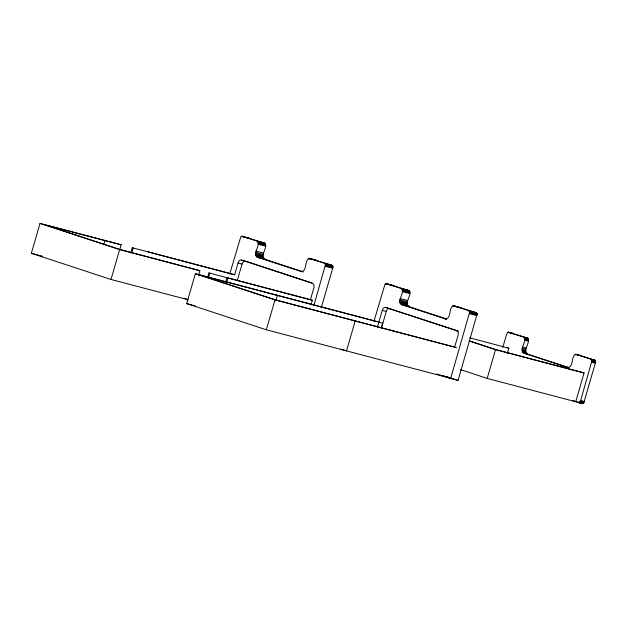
<?xml version="1.0" encoding="UTF-8"?>
<svg xmlns="http://www.w3.org/2000/svg" width="627" height="627" viewBox="0 0 627 627"><rect width="100%" height="100%" fill="white"/><g stroke="black" fill="none" stroke-linecap="round" stroke-linejoin="round"><path stroke-width="0.94" d="M302.355 271.914L257.83 257.407C251.145 253.943 261.584 245.22 257.148 241.144L242.461 236.324L240.776 236.849L229.733 273.999M303.303 271.859L265.276 259.366C258.59 255.902 269.03 247.179 264.594 243.104L242.069 236.238M313.806 305.741L325.484 264.68L324.371 263.238L309.691 258.41C303.805 259.163 307.935 272.463 300.498 271.42M321.251 307.7L332.71 268.254L332.851 266.224L331.816 265.197L309.299 258.324M446.565 319.3L402.04 304.793C395.355 301.328 405.794 292.597 401.351 288.53L386.671 283.702L384.986 284.235L373.943 321.385M446.581 318.939L409.486 306.752C402.8 303.288 413.24 294.557 408.796 290.489L386.279 283.616M453.893 305.796L476.026 312.583L477.131 314.025L458.086 380.44L450.641 378.481L469.686 312.066L468.581 310.616L453.893 305.796C448.007 306.548 452.138 319.848 444.7 318.806M568.846 367.814L524.368 353.315C517.675 349.85 528.114 341.127 523.678 337.06L507.901 332.263L506.632 334.222L502.83 347.319M568.807 367.681L528.005 354.271C521.319 350.806 531.751 342.083 527.315 338.016L508.599 332.145M460.351 369.585L487.171 378.402L579.05 402.628L580.649 400.567L592.013 360.588L590.9 359.146L576.221 354.318C570.335 355.07 574.465 368.37 567.027 367.336M572.725 400.488L582.318 403.6L583.862 402.597L595.65 362.022L595.423 360.784L594.537 360.102L575.829 354.231M188.343 299.824L110.995 279.462L31.35 253.292L40.034 223.4L120.219 244.506L121.183 244.828L119.851 249.405M103.878 244.326L104.96 240.619L103.996 240.306M110.995 279.462L119.679 249.57L40.034 223.4M130.698 253.222L132.289 247.751L234.639 274.759L238.056 263.011A3.895 2.524 -75.3 0 1 241.544 260.064L244.749 260.91M131.803 252.681L133.151 248.041L132.289 247.751M443.352 375.832L451.691 378.575L266.318 329.778L186.681 303.609L195.365 273.709L376.976 321.526M198.5 275.347L199.856 270.676L120.047 249.538L44.251 224.638L121.183 244.828M207.6 277.581L208.948 272.941L310.436 299.659L312.356 300.294L311.274 304.032M208.485 277.785L209.81 273.231L208.948 272.941M225.555 282.275L226.88 277.722L312.356 300.294M226.582 282.738L227.938 278.067M237.249 280.63L242.061 264.061A3.895 2.524 -75.3 0 1 244.891 261.044M266.318 329.778L275.01 299.878L195.365 273.709M275.856 301.023L277.471 295.45L275.551 294.823M310.436 299.659L313.845 287.911A3.895 2.524 -75.3 0 0 312.528 283.388L241.544 260.064M377.446 326.957L382.258 310.396A3.895 2.524 -75.3 0 1 385.746 307.442L457.984 330.915M381.31 327.78L382.658 323.14L199.582 274.947L275.378 299.855L454.693 347.06M381.459 328.015L386.271 311.447A3.895 2.524 -75.3 0 1 389.759 308.5M454.583 347.264L458.055 335.296A3.895 2.524 -75.3 0 0 456.738 330.774L385.746 307.442M487.171 378.402L495.534 349.631L469.639 341.119M507.235 353.738L508.834 348.212L507.314 347.711M575.719 401.711L584.074 372.94L495.824 349.607L469.106 340.822M248.504 238.511L249.907 238.284M315.734 260.605L317.137 260.37M512.627 333.188L507.901 332.263M460.586 307.677L461.339 307.755M394.117 285.661L386.843 283.874M579.857 355.282L575.461 354.247M241.701 236.246L249.146 238.205M241.371 236.348L247.884 238.064M257.148 241.144L264.594 243.104M257.517 241.309L264.962 243.268M257.807 241.536L265.252 243.495M258.034 241.826L265.48 243.785M258.183 242.179L265.629 244.138M258.253 242.594L265.699 244.554M258.253 243.064L265.699 245.024M258.183 243.605L265.629 245.565M258.034 244.209L265.48 246.168M308.931 258.332L316.376 260.299M308.594 258.442L316.039 260.401M308.288 258.645L311.078 259.374M324.371 263.238L332.185 265.362M325.037 263.63L332.482 265.589M325.256 263.92L332.702 265.879M325.405 264.265L332.851 266.224M325.484 264.68L332.929 266.64M325.484 265.158L332.929 267.118M325.413 265.691L332.859 267.651M325.264 266.295L332.71 268.254M389.296 284.713L393.019 285.693M385.268 283.937L387.125 284.423M401.351 288.53L408.796 290.489M401.719 288.694L409.165 290.654M402.017 288.922L409.462 290.881M402.236 289.212L409.682 291.171M402.385 289.564L409.831 291.524M256.012 251.161L263.458 253.12M402.463 289.972L409.909 291.931M402.463 290.45L409.909 292.409M255.714 252.383L263.16 254.343M402.393 290.991L409.839 292.95M402.244 291.586L409.69 293.546M255.565 253.48L263.011 255.448M453.141 305.717L460.947 307.669M452.804 305.827L456.527 306.807M255.565 254.452L263.011 256.419M468.581 310.616L476.395 312.748M469.247 311.008L476.692 312.967M469.466 311.298L476.912 313.257M255.722 255.299L263.168 257.258M469.615 311.65L477.061 313.61M469.686 312.066L477.131 314.025M256.02 256.02L263.465 257.979M469.694 312.536L477.139 314.503M256.474 256.608L263.92 258.567M257.078 257.07L264.523 259.029M257.83 257.407L265.276 259.366M469.615 313.077L477.061 315.036M469.474 313.68L476.92 315.64M400.222 298.546L407.668 300.505M399.924 299.769L407.37 301.728M399.775 300.866L407.221 302.825M399.775 301.838L407.221 303.797M399.924 302.684L407.37 304.644M400.23 303.397L407.675 305.365M508.238 332.153L511.875 333.109M400.684 303.993L408.13 305.952M401.288 304.456L408.733 306.415M402.04 304.793L409.486 306.752M523.678 337.06L527.683 338.18M524.337 337.444L527.981 338.408M524.564 337.734L528.2 338.698M524.713 338.086L528.349 339.042M238.056 263.011L242.061 264.061M524.783 338.502L528.42 339.458M524.783 338.98L528.42 339.936M524.713 339.513L528.349 340.469M524.564 340.116L528.2 341.072M575.124 354.349L578.76 355.305M590.9 359.146L594.537 360.102M591.269 359.31L594.913 360.266M591.567 359.537L595.203 360.494M591.786 359.827L595.423 360.784M591.935 360.18L595.572 361.136M592.013 360.588L595.65 361.544M592.013 361.066L595.65 362.022M591.943 361.607L595.579 362.563M591.794 362.202L595.431 363.158M522.542 347.068L526.186 348.024M382.258 310.396L386.271 311.447M456.738 330.774L458.345 331.189M522.244 348.298L525.881 349.255M522.095 349.396L525.732 350.352M522.103 350.368L525.739 351.324M522.252 351.206L525.888 352.17M469.631 337.796L508.834 348.212M522.557 351.927L526.194 352.883M523.004 352.515L526.641 353.471M523.608 352.977L527.244 353.942M524.368 353.315L528.005 354.271M119.679 249.57L199.856 270.676M495.534 349.631L584.074 372.94M275.01 299.878L456.621 347.687M31.35 253.292L42.667 256.278M580.649 400.567L584.286 401.523M580.453 401.147L584.09 402.103M580.226 401.633L583.862 402.597M579.975 402.025L583.612 402.989M579.693 402.322L583.329 403.279M579.387 402.526L583.024 403.482M579.05 402.628L582.687 403.592M578.29 402.558L582.318 403.6M186.681 303.609L195.169 305.843M245.549 261.114L311.933 282.926M234.639 274.759L148.293 251.897L149.351 252.25M353.267 320.358L355.188 320.993L346.504 350.885L340.947 349.059M446.056 376.482L458.086 380.44M436.76 373.919L450.641 378.481M183.766 298.138L187.473 299.353"/></g></svg>
